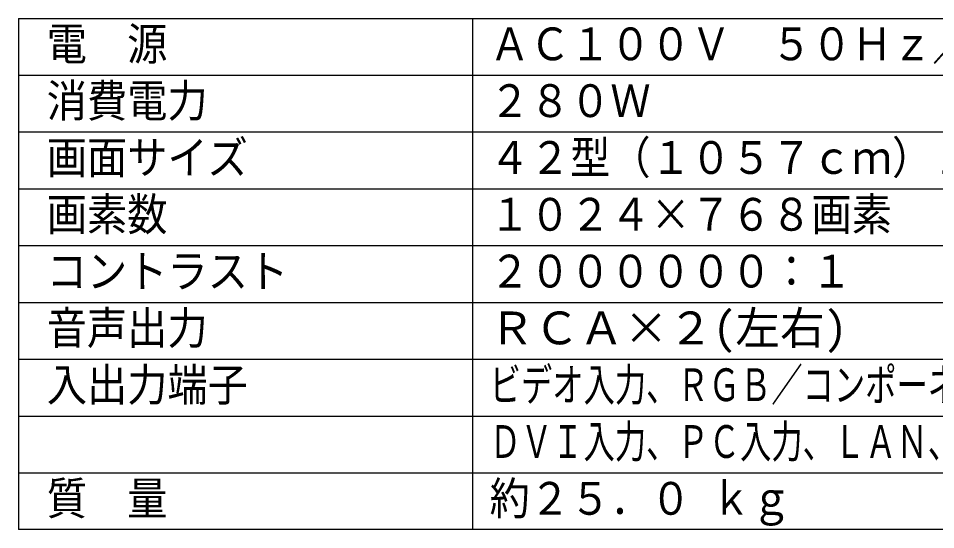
# Model space of a CAD drawing. Units: millimetres, scale not verified. Extents: x -63 to 62, y -56 to 57.
# Drawn here: x -62.5 to 18.3, y -56.5 to -11.5 of the extents above; entities that cross this region are included whole.
import ezdxf
from ezdxf.enums import TextEntityAlignment as Align

# ---------------------------------------------------------------- set-up
doc = ezdxf.new("R2010")
doc.units = ezdxf.units.MM
doc.header["$LTSCALE"] = 0.190277
doc.layers.add('0-0_MOJI1', color=2, linetype='Continuous')
doc.layers.add('0-1_WAKU', color=1, linetype='Continuous')
doc.styles.add('ＭＳ ゴシック', font='')
doc.styles.get('ＭＳ ゴシック').set_extended_font_data('MS Gothic')

msp = doc.modelspace()

# ---------------------------------------------------------------- linework, layer by layer
at = {"layer": '0-1_WAKU', "color": 4}
for p, q in [((-62.5016, -11.4898), (-62.5016, -56.4897)), ((-62.5016, -11.4898), (62.4983, -11.4898)), ((-22.5016, -11.4898), (-22.5016, -56.4897)), ((62.4983, -56.4897), (-62.5016, -56.4897))]:
    msp.add_line(p, q, dxfattribs=at)
at = {"layer": '0-1_WAKU'}
for p, q in [((-62.5016, -16.4898), (62.4983, -16.4898)), ((-62.5016, -21.4898), (62.4983, -21.4898)), ((-62.5016, -26.4898), (62.4983, -26.4898)), ((-62.5016, -31.4898), (62.4983, -31.4898)), ((-62.5016, -36.4897), (62.4983, -36.4897)), ((-62.5016, -41.4897), (62.4983, -41.4897)), ((-62.5016, -46.4897), (62.4983, -46.4897)), ((-62.5016, -51.4897), (62.4983, -51.4897))]:
    msp.add_line(p, q, dxfattribs=at)

# ---------------------------------------------------------------- texts
at = {"layer": '0-0_MOJI1', "style": 'ＭＳ ゴシック'}
for s, width, p in [('電  源', 0.9, (-60.0016, -16.0449)), ('ＡＣ１００Ｖ\u3000５０Ｈｚ／６０Ｈｚ', 0.9, (-21.0016, -16.0449)), ('消費電力', 0.9, (-60.0016, -21.0449)), ('２８０Ｗ', 0.9, (-21.0016, -21.0449)), ('画面サイズ', 0.9, (-60.0016, -26.0449)), ('４２型（１０５７ｃｍ）１６：９', 0.9, (-21.0016, -26.0449)), ('画素数', 0.9, (-60.0016, -31.0449)), ('１０２４×７６８画素', 0.9, (-21.0016, -31.0449)), ('コントラスト', 0.9, (-60.0016, -36.0449)), ('２００００００：１', 0.9, (-21.0016, -36.0449)), ('音声出力', 0.9, (-60.0016, -41.0449)), ('入出力端子', 0.9, (-60.0016, -46.0449)), ('ビデオ入力、ＲＧＢ／コンポーネントビデオ入力、ＨＤＭＩ入力', 0.7, (-21.0016, -46.0449)), ('ＤＶＩ入力、ＰＣ入力、ＬＡＮ、ＲＳ２３２Ｃ、スロット２．０', 0.7, (-21.0016, -51.0449)), ('質\u3000量', 0.9, (-60.0016, -56.0449)), ('約２５．０ ｋｇ', 0.9, (-21.0016, -56.0449))]:
    msp.add_text(s, height=2.886, dxfattribs=dict(at, width=width)).set_placement(p, align=Align.BOTTOM_LEFT)
msp.add_text('ＲＣＡ×２(左右)', height=2.886, dxfattribs=at).set_placement((-21.0016, -41.0449), align=Align.BOTTOM_LEFT)

doc.saveas('drawing.dxf')
